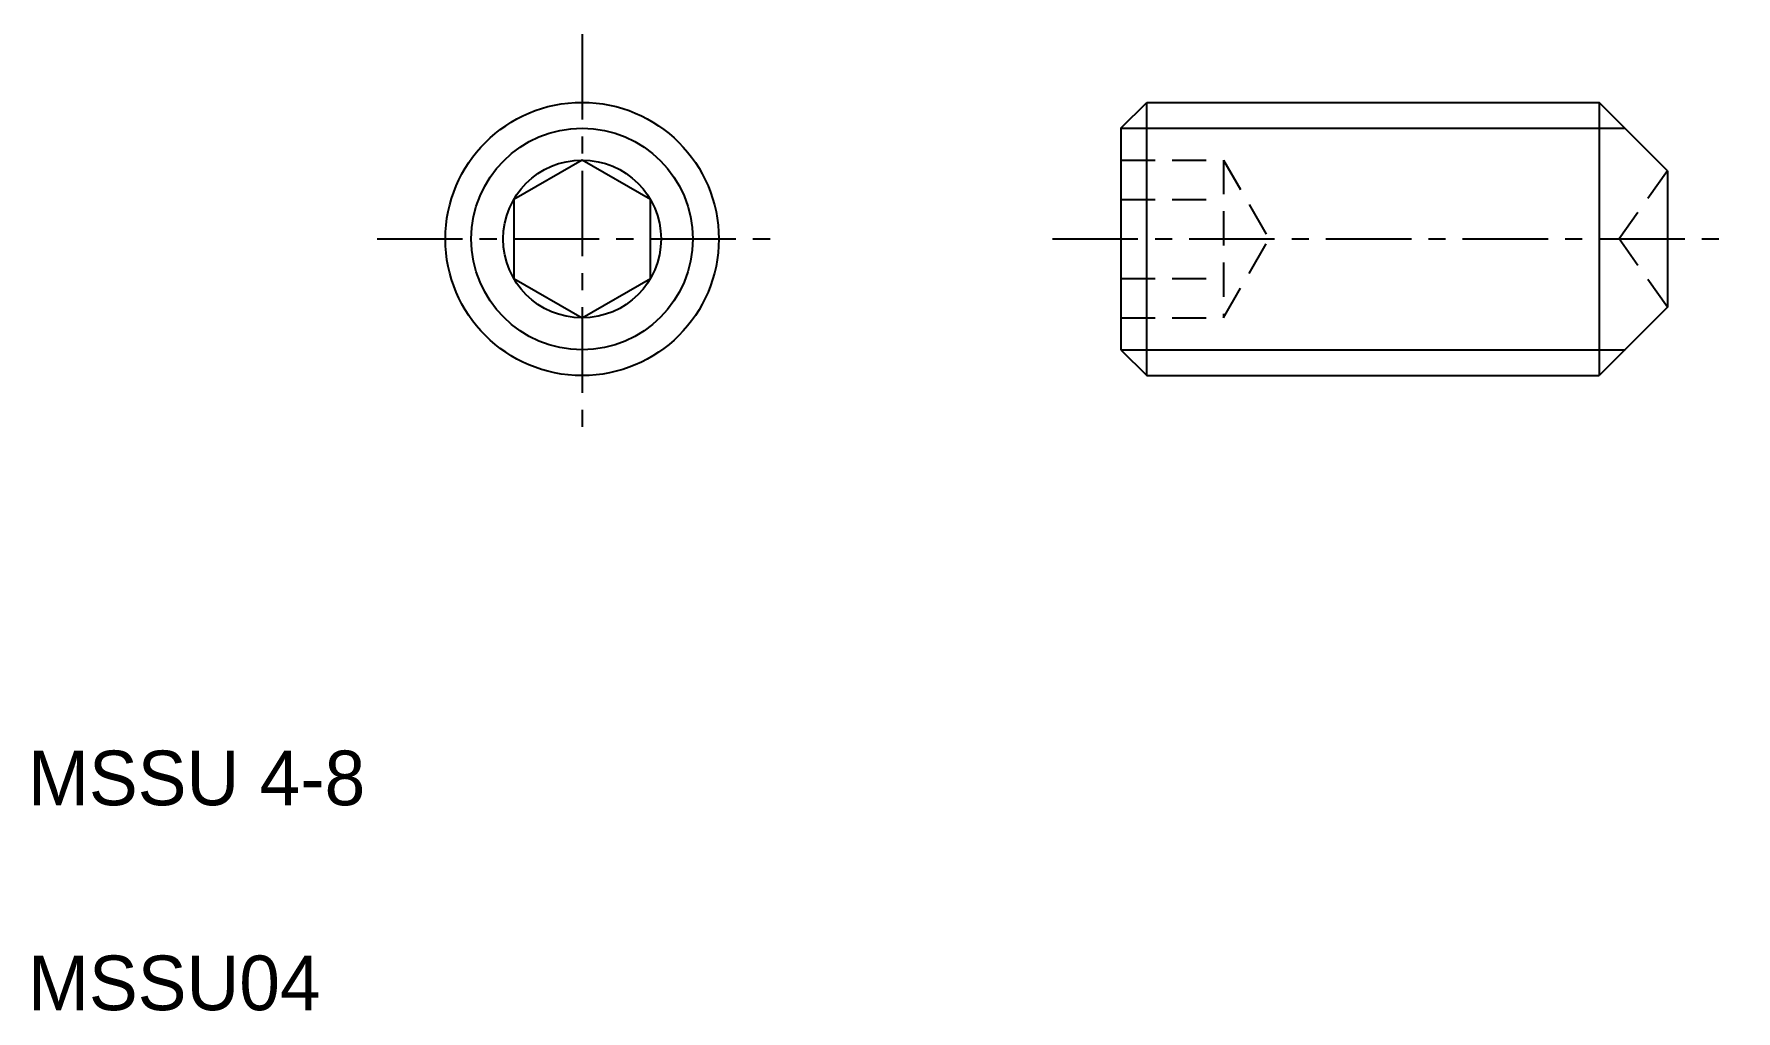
# Model space of a CAD drawing. Extents: x 2.1 to 27, y 2 to 16.3.
import ezdxf

# ---------------------------------------------------------------- set-up
doc = ezdxf.new("R2010")
doc.units = 0
doc.linetypes.add('CENTER', pattern=[2, 1.25, -0.25, 0.25, -0.25])
doc.linetypes.add('DASHED', pattern=[0.75, 0.5, -0.25])
doc.layers.get('0').update_dxf_attribs({"linetype": 'CONTINUOUS'})
doc.layers.add('CENTER', color=1, linetype='CENTER')

msp = doc.modelspace()

# ---------------------------------------------------------------- linework, layer by layer
at = {"color": 7, "linetype": 'CONTINUOUS'}
for p, q in [((17.99, 14.911), (18.369, 15.29)), ((18.369, 15.29), (24.99, 15.29)), ((18.369, 11.29), (18.369, 15.29)), ((24.99, 15.29), (24.99, 11.29)), ((25.99, 14.29), (24.99, 15.29)), ((17.99, 14.911), (17.99, 11.669)), ((10.107, 14.445), (9.107, 13.868)), ((11.107, 13.868), (10.107, 14.445)), ((25.99, 14.29), (25.99, 12.29)), ((9.107, 13.868), (9.107, 12.713)), ((11.107, 12.713), (11.107, 13.868)), ((9.107, 12.713), (10.107, 12.136)), ((10.107, 12.136), (11.107, 12.713)), ((25.99, 12.29), (24.99, 11.29)), ((17.99, 11.669), (18.369, 11.29)), ((19.835, 11.669), (19.835, 11.67)), ((21.679, 11.669), (21.679, 11.669)), ((18.369, 11.29), (24.99, 11.29))]:
    msp.add_line(p, q, dxfattribs=at)
at = {"color": 3, "linetype": 'CONTINUOUS'}
for p, q in [((17.99, 14.911), (25.369, 14.911)), ((17.99, 11.669), (25.369, 11.669))]:
    msp.add_line(p, q, dxfattribs=at)
at = {"color": 3, "linetype": 'DASHED'}
for p, q in [((17.99, 14.445), (19.49, 14.445)), ((19.49, 14.445), (20.157, 13.29)), ((19.49, 14.445), (19.49, 12.136)), ((25.99, 14.29), (25.28, 13.29)), ((17.99, 13.868), (19.49, 13.868)), ((19.49, 12.136), (20.157, 13.29)), ((25.99, 12.29), (25.28, 13.29)), ((17.99, 12.713), (19.49, 12.713)), ((17.99, 12.136), (19.49, 12.136))]:
    msp.add_line(p, q, dxfattribs=at)
at = {"color": 7, "linetype": 'CONTINUOUS'}
for radius in [2, 1.155]:
    msp.add_circle((10.107, 13.29), radius, dxfattribs=at)
at = {"color": 3, "linetype": 'CONTINUOUS'}
msp.add_circle((10.107, 13.29), 1.621, dxfattribs=at)
at = {"layer": 'CENTER', "color": 1, "linetype": 'CENTER'}
for p, q in [((10.107, 16.29), (10.107, 10.29)), ((7.107, 13.29), (13.107, 13.29)), ((16.99, 13.29), (26.99, 13.29))]:
    msp.add_line(p, q, dxfattribs=at)

# ---------------------------------------------------------------- texts
at = {"color": 7, "linetype": 'CONTINUOUS'}
for s, p in [('MSSU 4-8', (2, 5)), ('MSSU04', (2, 2))]:
    msp.add_text(s, height=0.8, dxfattribs=at).set_placement(p)

doc.saveas('drawing.dxf')
